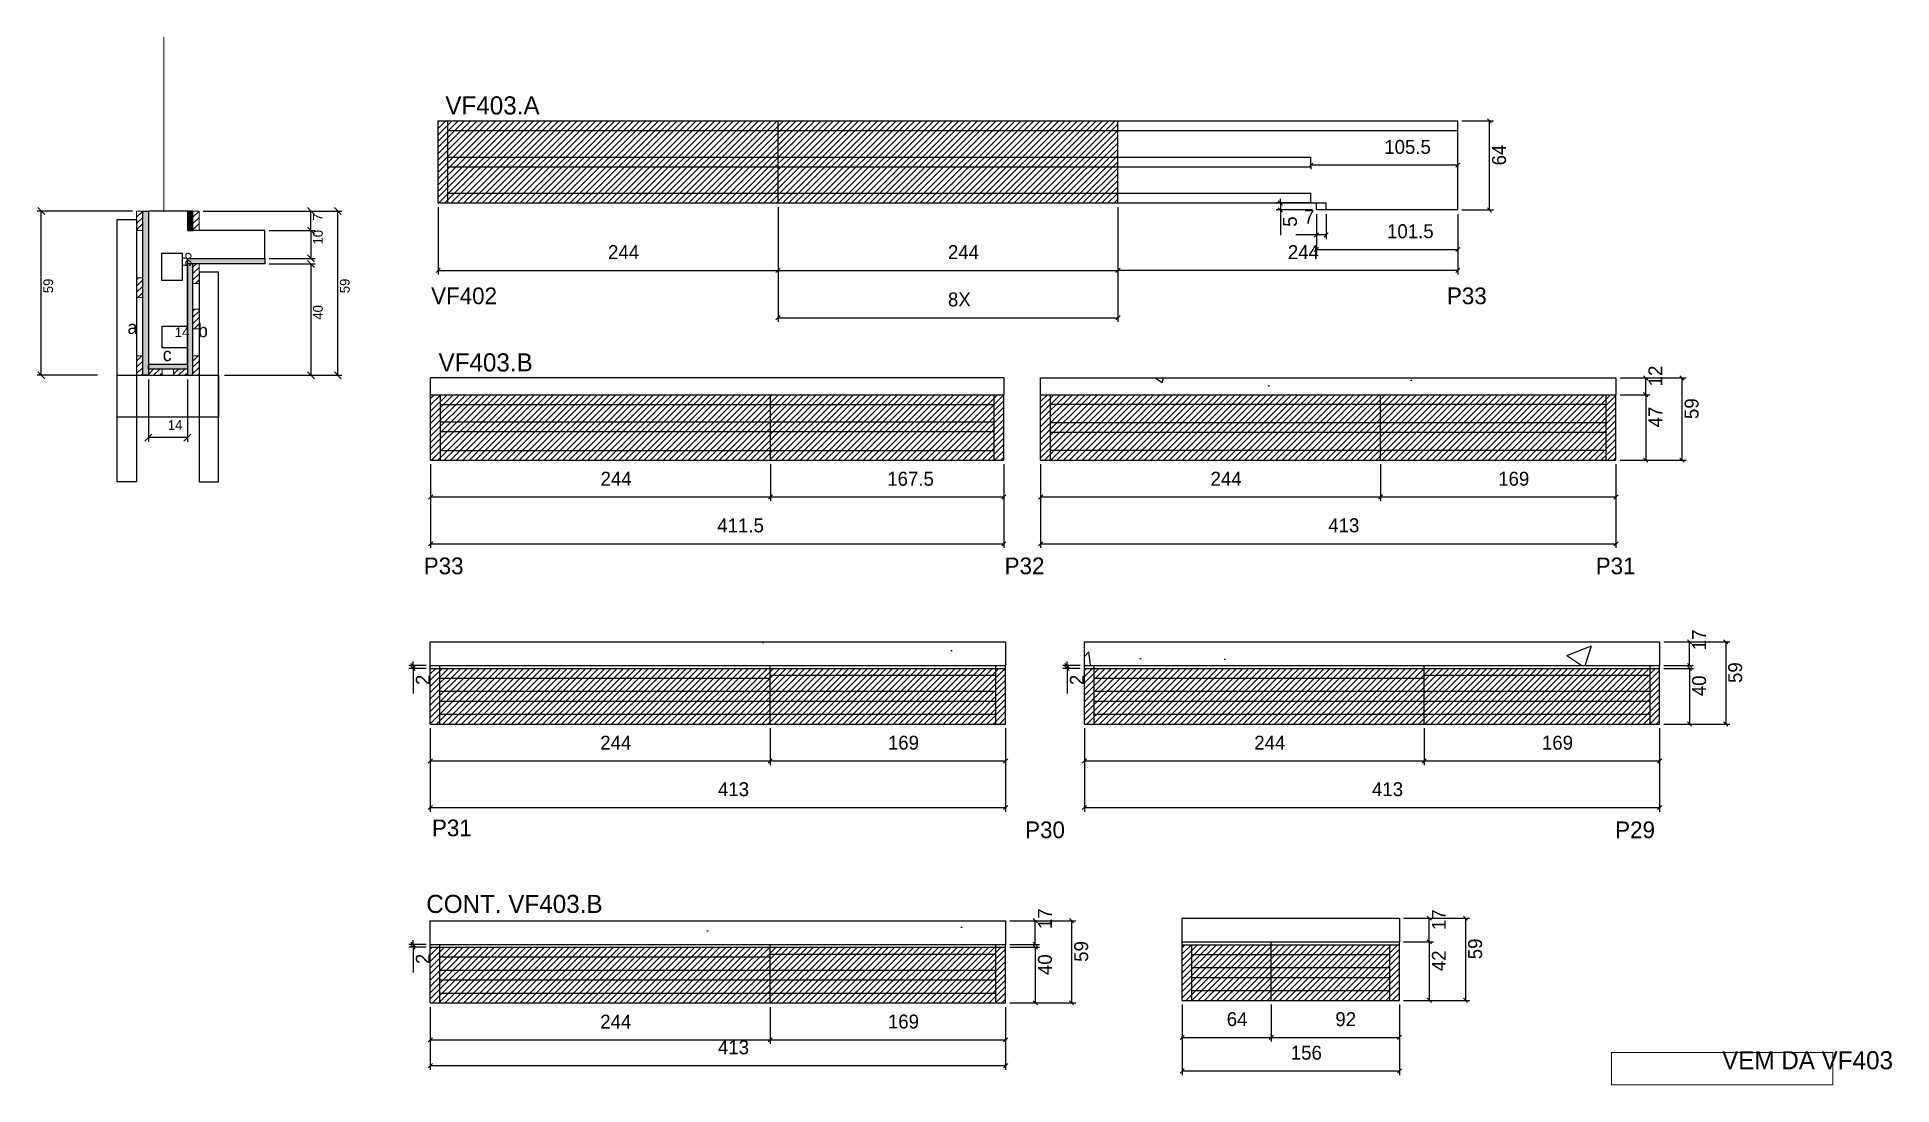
# Model space of a CAD drawing. Header units: metres. Extents: x 8217 to 9549, y 7468 to 8221.
import ezdxf

# ---------------------------------------------------------------- set-up
doc = ezdxf.new("R2010")
doc.units = ezdxf.units.M
for name, color, linetype in [('5', 7, 'Continuous'), ('CONCRETO', 7, 'Continuous'), ('COTA', 7, 'Continuous'), ('Cota Seção (2x)', 7, 'Continuous'), ('detalhes', 7, 'Continuous'), ('Hachura', 7, 'Continuous'), ('Madeira', 7, 'Continuous'), ('Painéis', 7, 'Continuous'), ('REAPROVEITAMENTO', 7, 'Continuous'), ('SARR_2.2x7', 7, 'Continuous'), ('SARR_3.5x7', 7, 'Continuous'), ('Texto Seção', 7, 'Continuous')]:
    doc.layers.add(name, color=color, linetype=linetype)

msp = doc.modelspace()

# ---------------------------------------------------------------- hatches: boundary and pattern name
at = {"layer": 'COTA'}
h = msp.add_hatch(dxfattribs=at)
h.set_pattern_fill('AR-CONC')
h.paths.add_polyline_path([(8911.2, 7975.7), (8499.7, 7975.7), (8499.7, 7963.7), (8911.2, 7963.7), (8911.2, 7975.7)])
h = msp.add_hatch(dxfattribs=at)
h.set_pattern_fill('AR-CONC')
h.paths.add_polyline_path([(9350.6, 7975.7), (8937.6, 7975.7), (8937.6, 7963.7), (9350.6, 7963.7), (9350.6, 7975.7)])
h = msp.add_hatch(dxfattribs=at)
h.set_pattern_fill('AR-CONC')
h.paths.add_polyline_path([(8912.5, 7786.1), (8499.5, 7786.1), (8499.5, 7769.1), (8912.5, 7769.1), (8912.5, 7786.1)])
h = msp.add_hatch(dxfattribs=at)
h.set_pattern_fill('AR-CONC')
h.paths.add_polyline_path([(9382, 7786.1), (8969, 7786.1), (8969, 7769.1), (9382, 7769.1), (9382, 7786.1)])
h = msp.add_hatch(dxfattribs=at)
h.set_pattern_fill('AR-CONC')
h.paths.add_polyline_path([(8912.5, 7585.8), (8499.5, 7585.8), (8499.5, 7568.8), (8912.5, 7568.8), (8912.5, 7585.8)])
h = msp.add_hatch(dxfattribs=at)
h.set_pattern_fill('AR-CONC')
h.paths.add_polyline_path([(9195.2, 7570.6), (9195.2, 7587.6), (9039.2, 7587.6), (9039.2, 7570.6), (9195.2, 7570.6)])
at = {"layer": 'Hachura'}
h = msp.add_hatch(dxfattribs=at)
h.set_pattern_fill('ANSI31')
h.paths.add_polyline_path([(8293.1, 8081.6), (8288.7, 8081.6), (8288.7, 8095.6), (8293.1, 8095.6), (8293.1, 8081.6)])
h = msp.add_hatch(color=7, dxfattribs=at)
h.dxf.hatch_style = 1
h.paths.add_polyline_path([(8293.1, 8095.6), (8297.1, 8095.6), (8297.1, 7977.6), (8293.1, 7977.6), (8293.1, 8095.6)])
h = msp.add_hatch(color=7, dxfattribs=at)
h.dxf.hatch_style = 1
h.paths.add_polyline_path([(8329.1, 8095.6), (8325.5, 8095.6), (8325.5, 8081.6), (8329.1, 8081.6), (8329.1, 8095.6)])
h = msp.add_hatch(dxfattribs=at)
h.set_pattern_fill('ANSI31')
h.paths.add_polyline_path([(8333.5, 8081.6), (8329.1, 8081.6), (8329.1, 8095.6), (8333.5, 8095.6), (8333.5, 8081.6)])
h = msp.add_hatch(color=7, dxfattribs=at)
h.dxf.hatch_style = 1
h.paths.add_polyline_path([(8325.1, 8057.6), (8325.1, 8061.6), (8380.7, 8061.6), (8380.7, 8057.6), (8325.1, 8057.6)])
h = msp.add_hatch(color=7, dxfattribs=at)
h.dxf.hatch_style = 1
h.paths.add_polyline_path([(8325.1, 8057.6), (8329.1, 8057.6), (8329.1, 7977.6), (8325.1, 7977.6), (8325.1, 8057.6)])
h = msp.add_hatch(dxfattribs=at)
h.set_pattern_fill('ANSI31')
h.paths.add_polyline_path([(8333.5, 8043.6), (8329.1, 8043.6), (8329.1, 8057.6), (8333.5, 8057.6), (8333.5, 8043.6)])
h = msp.add_hatch(dxfattribs=at)
h.set_pattern_fill('ANSI31')
h.paths.add_polyline_path([(8293.1, 8033.6), (8288.7, 8033.6), (8288.7, 8047.6), (8293.1, 8047.6), (8293.1, 8033.6)])
h = msp.add_hatch(dxfattribs=at)
h.set_pattern_fill('ANSI31')
h.paths.add_polyline_path([(8333.5, 8011.1), (8329.1, 8011.1), (8329.1, 8025.1), (8333.5, 8025.1), (8333.5, 8011.1)])
h = msp.add_hatch(dxfattribs=at)
h.set_pattern_fill('ANSI31')
h.paths.add_polyline_path([(8293.1, 7977.6), (8288.7, 7977.6), (8288.7, 7991.6), (8293.1, 7991.6), (8293.1, 7977.6)])
h = msp.add_hatch(dxfattribs=at)
h.set_pattern_fill('ANSI31')
h.paths.add_polyline_path([(8333.5, 7977.6), (8329.1, 7977.6), (8329.1, 7991.6), (8333.5, 7991.6), (8333.5, 7977.6)])
h = msp.add_hatch(color=7, dxfattribs=at)
h.dxf.hatch_style = 1
h.paths.add_polyline_path([(8297.1, 7982), (8297.1, 7985.6), (8325.1, 7985.6), (8325.1, 7982), (8297.1, 7982)])
h = msp.add_hatch(dxfattribs=at)
h.set_pattern_fill('ANSI31')
h.paths.add_polyline_path([(8297.1, 7977.6), (8297.1, 7982), (8307.1, 7982), (8307.1, 7977.6), (8297.1, 7977.6)])
h = msp.add_hatch(dxfattribs=at)
h.set_pattern_fill('ANSI31')
h.paths.add_polyline_path([(8325.1, 7977.6), (8325.1, 7982), (8315.1, 7982), (8315.1, 7977.6), (8325.1, 7977.6)])
at = {"layer": 'REAPROVEITAMENTO'}
h = msp.add_hatch(dxfattribs=at)
h.set_pattern_fill('ANSI31')
h.paths.add_polyline_path([(8993.1, 8101.4), (8993.1, 8160.4), (8505.1, 8160.4), (8505.1, 8101.4), (8993.1, 8101.4)])
h = msp.add_hatch(dxfattribs=at)
h.set_pattern_fill('ANSI31')
h.paths.add_polyline_path([(8911.2, 7916.7), (8911.2, 7963.7), (8499.7, 7963.7), (8499.7, 7916.7), (8911.2, 7916.7)])
h = msp.add_hatch(dxfattribs=at)
h.set_pattern_fill('ANSI31')
h.paths.add_polyline_path([(9350.6, 7916.7), (9350.6, 7963.7), (8937.6, 7963.7), (8937.6, 7916.7), (9350.6, 7916.7)])
h = msp.add_hatch(dxfattribs=at)
h.set_pattern_fill('ANSI31')
h.paths.add_polyline_path([(8912.5, 7727.1), (8912.5, 7767.1), (8499.5, 7767.1), (8499.5, 7727.1), (8912.5, 7727.1)])
h = msp.add_hatch(dxfattribs=at)
h.set_pattern_fill('ANSI31')
h.paths.add_polyline_path([(9382, 7727.1), (9382, 7767.1), (8969, 7767.1), (8969, 7727.1), (9382, 7727.1)])
h = msp.add_hatch(dxfattribs=at)
h.set_pattern_fill('ANSI31')
h.paths.add_polyline_path([(8912.5, 7526.8), (8912.5, 7566.8), (8499.5, 7566.8), (8499.5, 7526.8), (8912.5, 7526.8)])
h = msp.add_hatch(dxfattribs=at)
h.set_pattern_fill('ANSI31')
h.paths.add_polyline_path([(9195.2, 7528.6), (9195.2, 7568.6), (9039.2, 7568.6), (9039.2, 7528.6), (9195.2, 7528.6)])

# ---------------------------------------------------------------- linework, layer by layer
at = {"layer": 'CONCRETO', "color": 251, "lineweight": 25}
msp.add_lwpolyline([(8380.7, 8061.6), (8380.7, 8081.6), (8325.5, 8081.6), (8325.5, 8095.6), (8297.1, 8095.6), (8297.1, 7985.6), (8325.1, 7985.6), (8325.1, 8061.6)], close=True, dxfattribs=at)
at = {"layer": 'COTA', "color": 4, "lineweight": 25}
for p, q in [((9240.1, 8160.4), (9262.8, 8160.4)), ((9259.8, 8096.4), (9259.8, 8160.4)), ((9237.1, 8128.6), (9131.6, 8128.6)), ((9131.6, 8127.9), (9131.6, 8125.6)), ((9237.1, 8131.4), (9237.1, 8131.6)), ((8285.7, 8095.6), (8217.2, 8095.6)), ((8220.2, 7977.6), (8220.2, 8095.6)), ((8336.5, 8095.6), (8436.1, 8095.6)), ((8336.5, 8095.6), (8416.8, 8095.6)), ((8413.8, 8081.6), (8413.8, 8095.6)), ((8433.1, 7977.6), (8433.1, 8095.6)), ((8505.1, 8098.4), (8505.1, 8050)), ((8749.1, 8098.4), (8749.1, 8050)), ((8749.1, 8098.4), (8749.1, 8050)), ((8749.1, 8098.4), (8749.1, 8016)), ((8993.1, 8098.4), (8993.1, 8050)), ((8993.1, 8098.4), (8993.1, 8016)), ((8993.1, 8098.4), (8993.1, 8050)), ((9132.6, 8101.4), (9106.7, 8101.4)), ((9132.6, 8096.4), (9106.7, 8096.4)), ((9109.7, 8101.4), (9109.7, 8104.4)), ((9109.7, 8101.4), (9109.7, 8096.4)), ((9109.7, 8096.4), (9109.7, 8078.3)), ((9240.1, 8096.4), (9262.8, 8096.4)), ((9135.6, 8093.4), (9135.6, 8065)), ((9135.6, 8093.4), (9135.6, 8075.4)), ((9142.6, 8093.4), (9142.6, 8075.4)), ((9237.1, 8093.4), (9237.1, 8050)), ((9237.1, 8093.4), (9237.1, 8065)), ((8383.7, 8081.6), (8416.8, 8081.6)), ((8383.7, 8081.6), (8416.8, 8081.6)), ((8413.8, 8081.6), (8413.8, 8061.6)), ((9135.6, 8078.4), (9120.8, 8078.4)), ((9142.6, 8078.4), (9135.6, 8078.4)), ((8383.7, 8061.6), (8416.8, 8061.6)), ((8383.7, 8057.6), (8416.8, 8057.6)), ((8413.8, 8057.6), (8413.8, 7977.6)), ((9135.6, 8068), (9237.1, 8068)), ((8505.1, 8053), (8749.1, 8053)), ((8749.1, 8053), (8993.1, 8053)), ((9237.1, 8053), (8993.1, 8053)), ((8749.1, 8019), (8993.1, 8019)), ((8260.5, 7977.6), (8217.2, 7977.6)), ((8351.7, 7977.6), (8436.1, 7977.6)), ((8351.7, 7977.6), (8416.8, 7977.6)), ((9353.6, 7975.7), (9375, 7975.7)), ((9353.6, 7975.7), (9401, 7975.7)), ((9372, 7963.7), (9372, 7975.7)), ((9398, 7975.7), (9398, 7916.7)), ((8297.1, 7974.6), (8297.1, 7929.9)), ((8325.1, 7974.6), (8325.1, 7929.9)), ((9353.6, 7963.7), (9375, 7963.7)), ((9353.6, 7963.7), (9375, 7963.7)), ((9372, 7963.7), (9372, 7916.7)), ((8325.1, 7932.9), (8297.1, 7932.9)), ((8499.7, 7913.7), (8499.7, 7887.2)), ((8499.7, 7913.7), (8499.7, 7853.6)), ((8743.7, 7913.7), (8743.7, 7887.2)), ((8743.7, 7913.7), (8743.7, 7887.2)), ((8911.2, 7913.7), (8911.2, 7887.2)), ((8911.2, 7913.7), (8911.2, 7853.6)), ((8937.6, 7913.7), (8937.6, 7887.2)), ((8937.6, 7913.7), (8937.6, 7853.6)), ((9181.6, 7913.7), (9181.6, 7887.2)), ((9181.6, 7913.7), (9181.6, 7887.2)), ((9350.6, 7913.7), (9350.6, 7887.2)), ((9350.6, 7913.7), (9350.6, 7853.6)), ((9353.6, 7916.7), (9375, 7916.7)), ((9353.6, 7916.7), (9401, 7916.7)), ((8499.7, 7890.2), (8743.7, 7890.2)), ((8743.7, 7890.2), (8911.2, 7890.2)), ((8937.6, 7890.2), (9181.6, 7890.2)), ((9181.6, 7890.2), (9350.6, 7890.2)), ((8499.7, 7856.6), (8911.2, 7856.6)), ((8937.6, 7856.6), (9350.6, 7856.6)), ((9385, 7786.1), (9406.4, 7786.1)), ((9385, 7786.1), (9432.4, 7786.1)), ((9403.4, 7769.1), (9403.4, 7786.1)), ((9429.4, 7786.1), (9429.4, 7727.1)), ((8496.5, 7769.1), (8484.1, 7769.1)), ((8496.5, 7767.1), (8484.1, 7767.1)), ((8487.1, 7769.1), (8487.1, 7772.1)), ((8487.1, 7769.1), (8487.1, 7767.1)), ((8487.1, 7767.1), (8487.1, 7749)), ((8966, 7769.1), (8953.6, 7769.1)), ((8966, 7767.1), (8953.6, 7767.1)), ((8956.6, 7769.1), (8956.6, 7772.1)), ((8956.6, 7769.1), (8956.6, 7767.1)), ((8956.6, 7767.1), (8956.6, 7749)), ((9385, 7769.1), (9406.4, 7769.1)), ((9385, 7767.1), (9406.4, 7767.1)), ((9403.4, 7767.1), (9403.4, 7727.1)), ((8499.5, 7724.1), (8499.5, 7697.6)), ((8499.5, 7724.1), (8499.5, 7664.1)), ((8743.5, 7724.1), (8743.5, 7697.6)), ((8743.5, 7724.1), (8743.5, 7697.6)), ((8912.5, 7724.1), (8912.5, 7697.6)), ((8912.5, 7724.1), (8912.5, 7664.1)), ((8969, 7724.1), (8969, 7697.6)), ((8969, 7724.1), (8969, 7664.1)), ((9213, 7724.1), (9213, 7697.6)), ((9213, 7724.1), (9213, 7697.6)), ((9382, 7724.1), (9382, 7697.6)), ((9382, 7724.1), (9382, 7664.1)), ((9385, 7727.1), (9406.4, 7727.1)), ((9385, 7727.1), (9432.4, 7727.1)), ((8499.5, 7700.6), (8743.5, 7700.6)), ((8743.5, 7700.6), (8912.5, 7700.6)), ((8969, 7700.6), (9213, 7700.6)), ((9213, 7700.6), (9382, 7700.6)), ((8499.5, 7667.1), (8912.5, 7667.1)), ((8969, 7667.1), (9382, 7667.1)), ((8915.5, 7585.8), (8936.8, 7585.8)), ((8915.5, 7585.8), (8962.8, 7585.8)), ((8933.8, 7568.8), (8933.8, 7585.8)), ((8959.8, 7585.8), (8959.8, 7526.8)), ((9198.2, 7587.6), (9219.6, 7587.6)), ((9198.2, 7587.6), (9245.6, 7587.6)), ((9216.6, 7570.6), (9216.6, 7587.6)), ((9242.6, 7587.6), (9242.6, 7528.6)), ((8496.5, 7568.8), (8484.1, 7568.8)), ((8496.5, 7566.8), (8484.1, 7566.8)), ((8487.1, 7568.8), (8487.1, 7571.8)), ((8487.1, 7568.8), (8487.1, 7566.8)), ((8487.1, 7566.8), (8487.1, 7548.7)), ((8915.5, 7568.8), (8936.8, 7568.8)), ((8915.5, 7566.8), (8936.8, 7566.8)), ((8933.8, 7566.8), (8933.8, 7526.8)), ((9198.2, 7570.6), (9219.6, 7570.6)), ((9198.2, 7570.6), (9219.6, 7570.6)), ((9216.6, 7570.6), (9216.6, 7528.6)), ((8499.5, 7523.8), (8499.5, 7497.3)), ((8499.5, 7523.8), (8499.5, 7478.7)), ((8743.5, 7523.8), (8743.5, 7497.3)), ((8743.5, 7523.8), (8743.5, 7497.3)), ((8912.5, 7523.8), (8912.5, 7497.3)), ((8912.5, 7523.8), (8912.5, 7478.7)), ((8915.5, 7526.8), (8936.8, 7526.8)), ((8915.5, 7526.8), (8962.8, 7526.8)), ((9039.2, 7525.6), (9039.2, 7499)), ((9039.2, 7525.6), (9039.2, 7474.9)), ((9103.2, 7525.6), (9103.2, 7499)), ((9103.2, 7525.6), (9103.2, 7499)), ((9195.2, 7525.6), (9195.2, 7499)), ((9195.2, 7525.6), (9195.2, 7474.9)), ((9198.2, 7528.6), (9219.6, 7528.6)), ((9198.2, 7528.6), (9245.6, 7528.6)), ((8499.5, 7500.3), (8743.5, 7500.3)), ((8743.5, 7500.3), (8912.5, 7500.3)), ((9039.2, 7502), (9103.2, 7502)), ((9103.2, 7502), (9195.2, 7502)), ((8499.5, 7481.7), (8912.5, 7481.7)), ((9039.2, 7477.9), (9195.2, 7477.9))]:
    msp.add_line(p, q, dxfattribs=at)
at = {"layer": 'COTA', "color": 0, "lineweight": 25}
for p, q in [((9261.3, 8158.9), (9258.3, 8161.9)), ((9133.1, 8130.1), (9130.1, 8127.1)), ((9235.6, 8127.1), (9238.6, 8130.1)), ((9108.2, 8102.9), (9111.2, 8099.9)), ((9111.2, 8094.9), (9108.2, 8097.9)), ((9258.3, 8097.9), (9261.3, 8094.9)), ((9137.1, 8079.9), (9134.1, 8076.9)), ((9137.1, 8069.5), (9134.1, 8066.5)), ((9141.1, 8076.9), (9144.1, 8079.9)), ((9235.6, 8066.5), (9238.6, 8069.5)), ((8506.6, 8054.5), (8503.6, 8051.5)), ((8747.6, 8051.5), (8750.6, 8054.5)), ((8750.6, 8054.5), (8747.6, 8051.5)), ((8991.6, 8051.5), (8994.6, 8054.5)), ((8994.6, 8054.5), (8991.6, 8051.5)), ((9235.6, 8051.5), (9238.6, 8054.5)), ((8750.6, 8020.5), (8747.6, 8017.5)), ((8991.6, 8017.5), (8994.6, 8020.5)), ((9373.5, 7974.2), (9370.5, 7977.2)), ((9399.5, 7974.2), (9396.5, 7977.2)), ((9373.5, 7962.2), (9370.5, 7965.2)), ((9370.5, 7965.2), (9373.5, 7962.2)), ((9370.5, 7918.2), (9373.5, 7915.2)), ((9396.5, 7918.2), (9399.5, 7915.2)), ((8501.2, 7891.7), (8498.2, 7888.7)), ((8742.2, 7888.7), (8745.2, 7891.7)), ((8745.2, 7891.7), (8742.2, 7888.7)), ((8909.7, 7888.7), (8912.7, 7891.7)), ((8939.1, 7891.7), (8936.1, 7888.7)), ((9180.1, 7888.7), (9183.1, 7891.7)), ((9183.1, 7891.7), (9180.1, 7888.7)), ((9349.1, 7888.7), (9352.1, 7891.7)), ((8501.2, 7858.1), (8498.2, 7855.1)), ((8909.7, 7855.1), (8912.7, 7858.1)), ((8939.1, 7858.1), (8936.1, 7855.1)), ((9349.1, 7855.1), (9352.1, 7858.1)), ((9404.9, 7784.6), (9401.9, 7787.6)), ((9430.9, 7784.6), (9427.9, 7787.6)), ((8485.6, 7770.6), (8488.6, 7767.6)), ((8488.6, 7765.6), (8485.6, 7768.6)), ((8955.1, 7770.6), (8958.1, 7767.6)), ((8958.1, 7765.6), (8955.1, 7768.6)), ((9401.9, 7770.6), (9404.9, 7767.6)), ((9404.9, 7765.6), (9401.9, 7768.6)), ((9401.9, 7728.6), (9404.9, 7725.6)), ((9427.9, 7728.6), (9430.9, 7725.6)), ((8501, 7702.1), (8498, 7699.1)), ((8742, 7699.1), (8745, 7702.1)), ((8745, 7702.1), (8742, 7699.1)), ((8911, 7699.1), (8914, 7702.1)), ((8970.5, 7702.1), (8967.5, 7699.1)), ((9211.5, 7699.1), (9214.5, 7702.1)), ((9214.5, 7702.1), (9211.5, 7699.1)), ((9380.5, 7699.1), (9383.5, 7702.1)), ((8501, 7668.6), (8498, 7665.6)), ((8911, 7665.6), (8914, 7668.6)), ((8970.5, 7668.6), (8967.5, 7665.6)), ((9380.5, 7665.6), (9383.5, 7668.6)), ((8935.3, 7584.3), (8932.3, 7587.3)), ((8961.3, 7584.3), (8958.3, 7587.3)), ((9218.1, 7586.1), (9215.1, 7589.1)), ((9244.1, 7586.1), (9241.1, 7589.1)), ((8485.6, 7570.3), (8488.6, 7567.3)), ((8488.6, 7565.3), (8485.6, 7568.3)), ((8932.3, 7570.3), (8935.3, 7567.3)), ((8935.3, 7565.3), (8932.3, 7568.3)), ((9218.1, 7569.1), (9215.1, 7572.1)), ((9215.1, 7572.1), (9218.1, 7569.1)), ((8932.3, 7528.3), (8935.3, 7525.3)), ((8958.3, 7528.3), (8961.3, 7525.3)), ((9215.1, 7530.1), (9218.1, 7527.1)), ((9241.1, 7530.1), (9244.1, 7527.1)), ((8501, 7501.8), (8498, 7498.8)), ((8742, 7498.8), (8745, 7501.8)), ((8745, 7501.8), (8742, 7498.8)), ((8911, 7498.8), (8914, 7501.8)), ((9040.7, 7503.5), (9037.7, 7500.5)), ((9101.7, 7500.5), (9104.7, 7503.5)), ((9104.7, 7503.5), (9101.7, 7500.5)), ((9193.7, 7500.5), (9196.7, 7503.5)), ((8501, 7483.2), (8498, 7480.2)), ((8911, 7480.2), (8914, 7483.2)), ((9040.7, 7479.4), (9037.7, 7476.4)), ((9193.7, 7476.4), (9196.7, 7479.4))]:
    msp.add_line(p, q, dxfattribs=at)
at = {"layer": 'COTA', "color": 241, "lineweight": 25}
for p, q in [((8499.7, 7963.7), (8499.7, 7975.7)), ((8911.2, 7975.7), (8499.7, 7975.7)), ((8911.2, 7975.7), (8911.2, 7963.7)), ((8937.6, 7963.7), (8937.6, 7975.7)), ((8937.6, 7975.7), (9350.6, 7975.7)), ((9350.6, 7975.7), (9350.6, 7963.7)), ((8499.5, 7769.1), (8499.5, 7786.1)), ((8499.5, 7786.1), (8912.5, 7786.1)), ((8912.5, 7786.1), (8912.5, 7769.1)), ((8969, 7769.1), (8969, 7786.1)), ((8969, 7786.1), (9382, 7786.1)), ((9382, 7786.1), (9382, 7769.1)), ((8499.5, 7568.8), (8499.5, 7585.8)), ((8499.5, 7585.8), (8912.5, 7585.8)), ((8912.5, 7585.8), (8912.5, 7568.8)), ((9039.2, 7570.6), (9039.2, 7587.6)), ((9039.2, 7587.6), (9195.2, 7587.6)), ((9195.2, 7587.6), (9195.2, 7570.6))]:
    msp.add_line(p, q, dxfattribs=at)
at = {"layer": 'COTA', "color": 0, "lineweight": 25}
for points in [[(8222.7, 8093.1), (8217.7, 8098.1)], [(8416.3, 8093.1), (8411.3, 8098.1)], [(8435.6, 8093.1), (8430.6, 8098.1)], [(8416.3, 8079.1), (8411.3, 8084.1)], [(8411.3, 8084.1), (8416.3, 8079.1)], [(8411.3, 8064.1), (8416.3, 8059.1)], [(8416.3, 8055.1), (8411.3, 8060.1)], [(8217.7, 7980.1), (8222.7, 7975.1)], [(8411.3, 7980.1), (8416.3, 7975.1)], [(8430.6, 7980.1), (8435.6, 7975.1)], [(8299.6, 7935.4), (8294.6, 7930.4)], [(8322.6, 7930.4), (8327.6, 7935.4)]]:
    msp.add_lwpolyline(points, dxfattribs=at)
at = {"layer": 'Cota Seção (2x)', "color": 180, "lineweight": 25}
for p, q in [((8321.5, 8065.2), (8306.5, 8065.2)), ((8306.5, 8065.2), (8306.5, 8045.9)), ((8321.5, 8045.9), (8321.5, 8065.2)), ((8306.5, 8045.9), (8321.5, 8045.9)), ((8325.4, 8012.6), (8306.8, 8012.6)), ((8306.8, 8012.6), (8306.8, 7997.6)), ((8325.4, 7997.6), (8325.4, 8012.6)), ((8306.8, 7997.6), (8325.4, 7997.6))]:
    msp.add_line(p, q, dxfattribs=at)
at = {"layer": 'Madeira', "color": 126, "lineweight": 18}
for points in [[(8293.1, 8081.6), (8288.7, 8081.6), (8288.7, 8095.6), (8293.1, 8095.6)], [(8333.5, 8081.6), (8329.1, 8081.6), (8329.1, 8095.6), (8333.5, 8095.6)], [(8333.5, 8043.6), (8329.1, 8043.6), (8329.1, 8057.6), (8333.5, 8057.6)], [(8293.1, 8033.6), (8288.7, 8033.6), (8288.7, 8047.6), (8293.1, 8047.6)], [(8333.5, 8011.1), (8329.1, 8011.1), (8329.1, 8025.1), (8333.5, 8025.1)], [(8293.1, 7977.6), (8288.7, 7977.6), (8288.7, 7991.6), (8293.1, 7991.6)], [(8333.5, 7977.6), (8329.1, 7977.6), (8329.1, 7991.6), (8333.5, 7991.6)], [(8297.1, 7977.6), (8297.1, 7982), (8307.1, 7982), (8307.1, 7977.6)], [(8325.1, 7977.6), (8325.1, 7982), (8315.1, 7982), (8315.1, 7977.6)]]:
    msp.add_lwpolyline(points, close=True, dxfattribs=at)
at = {"layer": 'Painéis', "color": 200, "lineweight": 25}
for p, q in [((8505.1, 8160.4), (9237.1, 8160.4)), ((8505.1, 8101.4), (8505.1, 8160.4)), ((8749.1, 8101.4), (8749.1, 8160.4)), ((8993.1, 8101.4), (8993.1, 8160.4)), ((8993.1, 8101.4), (8993.1, 8160.4)), ((9237.1, 8096.4), (9237.1, 8160.4)), ((8505.1, 8101.4), (9135.6, 8101.4)), ((9135.6, 8096.4), (9135.6, 8101.4)), ((9237.1, 8096.4), (9135.6, 8096.4)), ((8499.7, 7963.7), (8911.2, 7963.7)), ((8499.7, 7916.7), (8499.7, 7963.7)), ((8743.7, 7916.7), (8743.7, 7963.7)), ((8911.2, 7916.7), (8911.2, 7963.7)), ((8937.6, 7963.7), (9350.6, 7963.7)), ((8937.6, 7916.7), (8937.6, 7963.7)), ((9181.6, 7916.7), (9181.6, 7963.7)), ((9350.6, 7916.7), (9350.6, 7963.7)), ((8499.7, 7916.7), (8911.2, 7916.7)), ((8937.6, 7916.7), (9350.6, 7916.7)), ((8499.5, 7727.1), (8499.5, 7769.1)), ((8499.5, 7769.1), (8912.5, 7769.1)), ((8499.5, 7767.1), (8912.5, 7767.1)), ((8743.5, 7727.1), (8743.5, 7769.1)), ((8912.5, 7727.1), (8912.5, 7769.1)), ((8969, 7727.1), (8969, 7769.1)), ((8969, 7769.1), (9382, 7769.1)), ((8969, 7767.1), (9382, 7767.1)), ((9213, 7727.1), (9213, 7769.1)), ((9382, 7727.1), (9382, 7769.1)), ((8499.5, 7727.1), (8912.5, 7727.1)), ((8969, 7727.1), (9382, 7727.1)), ((8499.5, 7526.8), (8499.5, 7568.8)), ((8499.5, 7568.8), (8912.5, 7568.8)), ((8499.5, 7566.8), (8912.5, 7566.8)), ((8743.5, 7526.8), (8743.5, 7568.8)), ((8912.5, 7526.8), (8912.5, 7568.8)), ((9039.2, 7570.6), (9195.2, 7570.6)), ((9039.2, 7528.6), (9039.2, 7570.6)), ((9039.2, 7568.6), (9195.2, 7568.6)), ((9103.2, 7528.6), (9103.2, 7570.6)), ((9195.2, 7528.6), (9195.2, 7570.6)), ((8499.5, 7526.8), (8912.5, 7526.8)), ((9039.2, 7528.6), (9195.2, 7528.6))]:
    msp.add_line(p, q, dxfattribs=at)
for points in [[(8293.1, 8095.6), (8297.1, 8095.6), (8297.1, 7977.6), (8293.1, 7977.6)], [(8329.1, 8095.6), (8325.5, 8095.6), (8325.5, 8081.6), (8329.1, 8081.6)], [(8325.1, 8057.6), (8325.1, 8061.6), (8380.7, 8061.6), (8380.7, 8057.6)], [(8329.1, 8057.6), (8325.1, 8057.6), (8325.1, 7977.6), (8329.1, 7977.6)], [(8297.1, 7982), (8297.1, 7985.6), (8325.1, 7985.6), (8325.1, 7982)]]:
    msp.add_lwpolyline(points, close=True, dxfattribs=at)
at = {"layer": 'SARR_2.2x7', "color": 40, "lineweight": 25}
for p, q in [((8512, 8101.4), (8512, 8160.4)), ((8512, 8153.4), (8749.1, 8153.4)), ((8749.1, 8153.4), (8993.1, 8153.4)), ((8993.1, 8153.4), (9237.1, 8153.4)), ((8512, 8134.4), (8749.1, 8134.4)), ((8512, 8127.4), (8749.1, 8127.4)), ((8749.1, 8134.4), (8993.1, 8134.4)), ((8749.1, 8127.4), (8993.1, 8127.4)), ((8993.1, 8134.4), (9131.6, 8134.4)), ((8993.1, 8127.4), (9131.6, 8127.4)), ((9131.6, 8127.4), (9131.6, 8134.4)), ((8512, 8108.4), (8749.1, 8108.4)), ((8749.1, 8108.4), (8993.1, 8108.4)), ((8993.1, 8108.4), (9131.6, 8108.4)), ((9131.6, 8101.4), (9131.6, 8108.4)), ((9135.6, 8101.4), (9142.6, 8101.4)), ((9142.6, 8096.4), (9142.6, 8101.4)), ((8506.7, 7916.7), (8506.7, 7963.7)), ((8904.3, 7916.7), (8904.3, 7963.7)), ((8944.6, 7916.7), (8944.6, 7963.7)), ((9343.7, 7916.7), (9343.7, 7963.7)), ((8506.7, 7956.7), (8743.7, 7956.7)), ((8743.7, 7956.7), (8904.3, 7956.7)), ((9181.6, 7956.7), (8944.6, 7956.7)), ((9343.7, 7956.7), (9181.6, 7956.7)), ((8506.7, 7944.2), (8743.7, 7944.2)), ((8506.7, 7937.2), (8743.7, 7937.2)), ((8743.7, 7944.2), (8904.3, 7944.2)), ((8743.7, 7937.2), (8904.3, 7937.2)), ((8944.6, 7943.7), (9181.6, 7943.7)), ((8944.6, 7936.7), (9181.6, 7936.7)), ((9181.6, 7943.7), (9343.7, 7943.7)), ((9181.6, 7936.7), (9343.7, 7936.7)), ((8506.7, 7923.7), (8743.7, 7923.7)), ((8743.7, 7923.7), (8904.3, 7923.7)), ((9181.6, 7923.7), (8944.6, 7923.7)), ((9343.7, 7923.7), (9181.6, 7923.7)), ((8506.4, 7727.1), (8506.4, 7769.1)), ((8905.5, 7727.1), (8905.5, 7769.1)), ((8976, 7727.1), (8976, 7769.1)), ((9375.1, 7727.1), (9375.1, 7769.1)), ((8506.4, 7760.1), (8743.5, 7760.1)), ((8506.4, 7750.6), (8743.5, 7750.6)), ((8743.5, 7762.1), (8905.5, 7762.1)), ((8743.5, 7750.6), (8905.5, 7750.6)), ((8976, 7760.1), (9213, 7760.1)), ((8976, 7750.6), (9213, 7750.6)), ((9213, 7762.1), (9375.1, 7762.1)), ((9213, 7750.6), (9375.1, 7750.6)), ((8506.4, 7743.6), (8743.5, 7743.6)), ((8743.5, 7743.6), (8905.5, 7743.6)), ((8976, 7743.6), (9213, 7743.6)), ((9213, 7743.6), (9375.1, 7743.6)), ((8506.4, 7734.1), (8743.5, 7734.1)), ((8743.5, 7734.1), (8905.5, 7734.1)), ((8976, 7734.1), (9213, 7734.1)), ((9213, 7734.1), (9375.1, 7734.1)), ((8506.4, 7526.8), (8506.4, 7568.8)), ((8905.5, 7526.8), (8905.5, 7568.8)), ((9046.2, 7528.6), (9046.2, 7568.6)), ((9188.3, 7528.6), (9188.3, 7568.6)), ((8506.4, 7559.8), (8743.5, 7559.8)), ((8506.4, 7550.3), (8743.5, 7550.3)), ((8743.5, 7561.8), (8905.5, 7561.8)), ((8743.5, 7550.3), (8905.5, 7550.3)), ((9046.2, 7561.6), (9103.2, 7561.6)), ((9046.2, 7552.1), (9103.2, 7552.1)), ((9103.2, 7561.6), (9188.3, 7561.6)), ((9103.2, 7552.1), (9188.3, 7552.1)), ((8506.4, 7543.3), (8743.5, 7543.3)), ((8743.5, 7543.3), (8905.5, 7543.3)), ((9046.2, 7545.1), (9103.2, 7545.1)), ((9103.2, 7545.1), (9188.3, 7545.1)), ((8506.4, 7533.8), (8743.5, 7533.8)), ((8743.5, 7533.8), (8905.5, 7533.8)), ((9046.2, 7535.6), (9103.2, 7535.6)), ((9103.2, 7535.6), (9188.3, 7535.6))]:
    msp.add_line(p, q, dxfattribs=at)
at = {"layer": 'SARR_3.5x7', "color": 81, "lineweight": 25}
for points in [[(8274.7, 8089.6), (8288.7, 8089.6), (8288.7, 7901.1), (8274.7, 7901.1)], [(8347.5, 8051.6), (8333.5, 8051.6), (8333.5, 7901.1), (8347.5, 7901.1)], [(8274.7, 7977.6), (8347.5, 7977.6), (8347.5, 7947.5), (8274.7, 7947.5)]]:
    msp.add_lwpolyline(points, close=True, dxfattribs=at)
at = {"layer": 'Texto Seção', "color": 252, "lineweight": 15}
msp.add_line((8308.3, 8095.6), (8308.3, 8220.6), dxfattribs=at)
at = {"layer": 'Texto Seção', "color": 7, "lineweight": 15}
msp.add_lwpolyline([(9347.5, 7491.1), (9506.2, 7491.1), (9506.2, 7467.9), (9347.5, 7467.9)], close=True, dxfattribs=at)

# ---------------------------------------------------------------- texts
at = {"layer": '5', "color": 5, "lineweight": 25}
for s, p in [('VF402', (8500.1, 8028.7)), ('P33', (9229.3, 8028.7)), ('P33', (8494.8, 7834.7)), ('P32', (8911.8, 7834.7)), ('P31', (9336.1, 7834.7)), ('P31', (8500.7, 7646.5)), ('P30', (8926.5, 7645.1)), ('P29', (9350.1, 7645.1))]:
    msp.add_text(s, height=12, rotation=0, dxfattribs=at).set_placement(p)
at = {"layer": 'COTA', "color": 240, "lineweight": 25}
for s, p in [('105.5', (9184.3, 8136.7)), ('7', (9126.7, 8086.5)), ('101.5', (9186.3, 8076.1)), ('244', (8627.1, 8061.1)), ('244', (8871.1, 8061.1)), ('244', (9115.1, 8061.1)), ('8X', (8871.1, 8027.1)), ('244', (8621.7, 7898.3)), ('167.5', (8827.5, 7898.3)), ('244', (9059.6, 7898.3)), ('169', (9266.1, 7898.3)), ('411.5', (8705.5, 7864.8)), ('413', (9144.1, 7864.9)), ('244', (8621.5, 7708.7)), ('169', (8828, 7708.7)), ('244', (9091, 7708.7)), ('169', (9297.5, 7708.7)), ('413', (8706, 7675.3)), ('413', (9175.5, 7675.3)), ('244', (8621.5, 7508.3)), ('169', (8828, 7508.4)), ('64', (9071.2, 7510.1)), ('92', (9149.2, 7510.1)), ('413', (8706, 7489.9)), ('156', (9117.2, 7486))]:
    msp.add_text(s, height=10, dxfattribs=at).set_placement(p)
for s, p in [('64', (9271.7, 8128.4)), ('5', (9121.6, 8084.3)), ('12', (9383.9, 7969.7)), ('47', (9383.9, 7940.2)), ('59', (9409.9, 7946.2)), ('17', (9415.3, 7780.1)), ('59', (9441.2, 7756.6)), ('2', (8499.1, 7755.1)), ('2', (8968.6, 7755.1)), ('40', (9415.3, 7747.1)), ('17', (8945.7, 7579.8)), ('17', (9228.5, 7579.1)), ('59', (8971.7, 7556.3)), ('42', (9228.5, 7549.6)), ('59', (9254.5, 7558.1)), ('2', (8499.1, 7554.7)), ('40', (8945.7, 7546.8))]:
    msp.add_text(s, height=10, rotation=90, dxfattribs=at).set_placement(p)
at = {"layer": 'COTA', "color": 1, "lineweight": 25}
for s, p in [('7', (8422.3, 8088.6)), ('10', (8422.3, 8071.6)), ('59', (8228.7, 8036.6)), ('59', (8441.6, 8036.6)), ('40', (8422.3, 8017.6))]:
    msp.add_text(s, height=7, rotation=90, dxfattribs=at).set_placement(p)
msp.add_text('14', height=7, dxfattribs=at).set_placement((8311.1, 7938.4))
at = {"layer": 'Cota Seção (2x)', "color": 1, "lineweight": 25}
msp.add_text('55', height=7, rotation=90, dxfattribs=at).set_placement((8328, 8055.6))
msp.add_text('14', height=7, dxfattribs=at).set_placement((8316.1, 8005.1))
at = {"layer": 'detalhes', "color": 4, "lineweight": 25}
for s, p in [('a', (8282.1, 8007.3)), ('b', (8332.7, 8005)), ('c', (8307.4, 7987.8))]:
    msp.add_text(s, height=9.6, dxfattribs=at).set_placement(p)
at = {"layer": 'Texto Seção', "color": 7, "lineweight": 15}
for s, p in [('VF403.A', (8510.3, 8165)), ('VF403.B', (8505.4, 7980.4)), ('CONT. VF403.B', (8496.6, 7591.4)), ('VEM DA VF403', (9426.8, 7479.1))]:
    msp.add_text(s, height=13, dxfattribs=at).set_placement(p)

doc.saveas('drawing.dxf')
